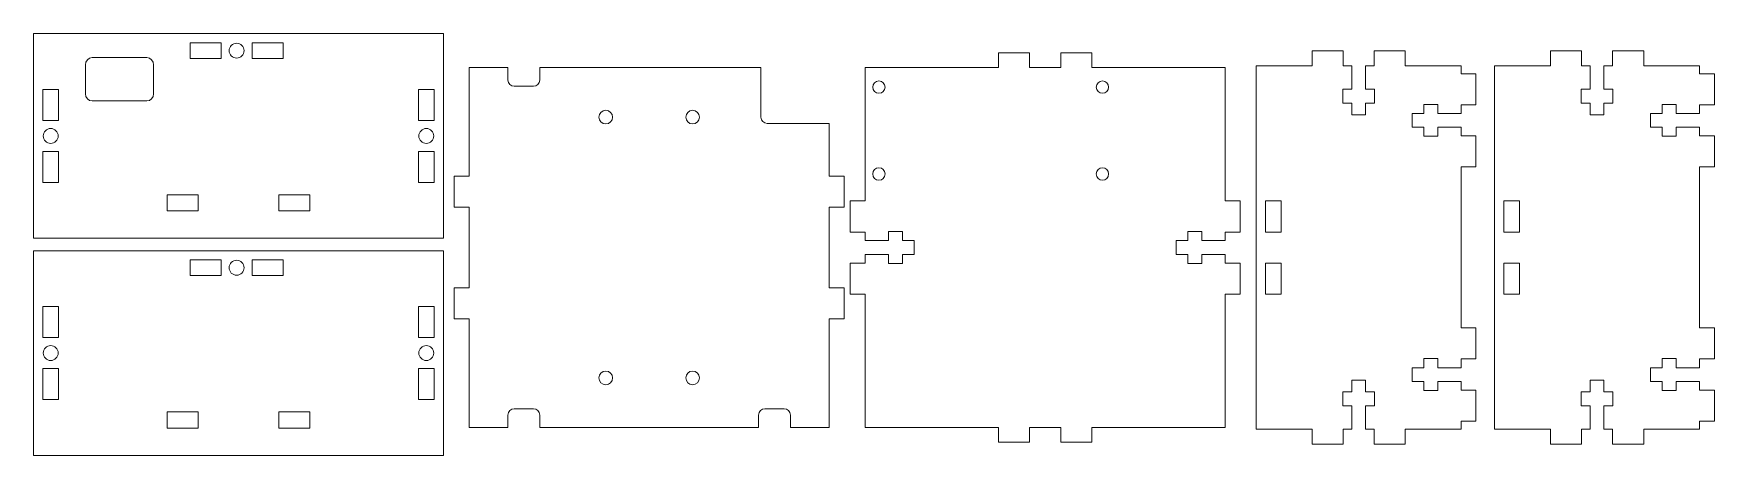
# Model space of a CAD drawing. Header units: inches. Extents: x 53 to 397, y 42 to 129.
import ezdxf

# ---------------------------------------------------------------- set-up
doc = ezdxf.new("R2010")
doc.units = ezdxf.units.IN
doc.header["$MEASUREMENT"] = 0
doc.layers.add('svg246', color=7, linetype='Continuous')

# ---------------------------------------------------------------- blocks, each defined once
blk = doc.blocks.new('block 6')
at = {"layer": 'svg246', "lineweight": 0}
for points in [[(345.43, 61.99), (348.47, 61.99), (348.47, 68.34), (345.43, 68.34)], [(345.43, 49.29), (348.47, 49.29), (348.47, 55.64), (345.43, 55.64)]]:
    blk.add_lwpolyline(points, dxfattribs=at)
blk = doc.blocks.new('block 5')
at = {"layer": 'svg246', "lineweight": 0}
for points in [[(345.43, 60.21), (340.65, 60.21), (340.65, 62.06), (337.79, 62.06), (337.79, 60.21), (335.4, 60.21), (335.4, 57.41), (337.79, 57.41), (337.79, 55.56), (340.65, 55.56), (340.65, 57.41), (345.43, 57.41)], [(345.43, 61.99), (345.43, 60.21)], [(345.43, 57.41), (345.43, 55.64)]]:
    blk.add_lwpolyline(points, dxfattribs=at)
at = {"layer": 'svg246'}
blk.add_blockref('block 6', (0, 0), dxfattribs=at)
blk = doc.blocks.new('block 8')
at = {"layer": 'svg246', "lineweight": 0}
for points in [[(345.43, 114), (348.47, 114), (348.47, 120.35), (345.43, 120.35)], [(345.43, 101.3), (348.47, 101.3), (348.47, 107.65), (345.43, 107.65)]]:
    blk.add_lwpolyline(points, dxfattribs=at)
blk = doc.blocks.new('block 7')
at = {"layer": 'svg246', "lineweight": 0}
for points in [[(345.43, 112.23), (340.65, 112.23), (340.65, 114.08), (337.79, 114.08), (337.79, 112.23), (335.4, 112.23), (335.4, 109.43), (337.79, 109.43), (337.79, 107.58), (340.65, 107.58), (340.65, 109.43), (345.43, 109.43)], [(345.43, 114), (345.43, 112.23)], [(345.43, 109.43), (345.43, 107.65)]]:
    blk.add_lwpolyline(points, dxfattribs=at)
at = {"layer": 'svg246'}
blk.add_blockref('block 8', (0, 0), dxfattribs=at)
blk = doc.blocks.new('block 10')
at = {"layer": 'svg246', "lineweight": 0}
for points in [[(314.94, 47.61), (314.94, 44.57), (321.3, 44.57), (321.3, 47.61)], [(327.66, 47.61), (327.66, 44.57), (334.02, 44.57), (334.02, 47.61)]]:
    blk.add_lwpolyline(points, dxfattribs=at)
blk = doc.blocks.new('block 9')
at = {"layer": 'svg246', "lineweight": 0}
for points in [[(325.88, 47.61), (325.88, 52.39), (327.74, 52.39), (327.74, 55.26), (325.88, 55.26), (325.88, 57.65), (323.08, 57.65), (323.08, 55.26), (321.23, 55.26), (321.23, 52.39), (323.08, 52.39), (323.08, 47.61)], [(323.08, 47.61), (321.3, 47.61)], [(327.66, 47.61), (325.88, 47.61)]]:
    blk.add_lwpolyline(points, dxfattribs=at)
at = {"layer": 'svg246'}
blk.add_blockref('block 10', (0, 0), dxfattribs=at)
blk = doc.blocks.new('block 13')
at = {"layer": 'svg246', "lineweight": 0}
for points in [[(321.3, 122.02), (321.3, 125.05), (314.94, 125.05), (314.94, 122.02)], [(334.02, 122.02), (334.02, 125.05), (327.66, 125.05), (327.66, 122.02)]]:
    blk.add_lwpolyline(points, dxfattribs=at)
blk = doc.blocks.new('block 12')
at = {"layer": 'svg246', "lineweight": 0}
for points in [[(323.08, 122.02), (323.08, 117.24), (321.23, 117.24), (321.23, 114.37), (323.08, 114.37), (323.08, 111.98), (325.88, 111.98), (325.88, 114.37), (327.73, 114.37), (327.73, 117.24), (325.88, 117.24), (325.88, 122.02)], [(321.3, 122.02), (323.08, 122.02)], [(325.88, 122.02), (327.66, 122.02)]]:
    blk.add_lwpolyline(points, dxfattribs=at)
at = {"layer": 'svg246'}
blk.add_blockref('block 13', (0, 0), dxfattribs=at)
blk = doc.blocks.new('block 11')
at = {"layer": 'svg246', "lineweight": 0}
for points in [[(314.94, 122.02), (303.52, 122.02)], [(323.08, 122.02), (321.3, 122.02)], [(327.66, 122.02), (325.88, 122.02)], [(345.43, 122.02), (334.02, 122.02)]]:
    blk.add_lwpolyline(points, dxfattribs=at)
at = {"layer": 'svg246'}
blk.add_blockref('block 12', (0, 0), dxfattribs=at)
blk = doc.blocks.new('block 4')
at = {"layer": 'svg246', "lineweight": 0}
for points in [[(303.52, 122.02), (303.52, 47.61)], [(345.43, 120.35), (345.43, 122.02)], [(345.43, 68.34), (345.43, 101.3)], [(345.43, 47.61), (345.43, 49.29)], [(303.52, 47.61), (314.94, 47.61)], [(321.3, 47.61), (323.08, 47.61)], [(325.88, 47.61), (327.66, 47.61)], [(334.02, 47.61), (345.43, 47.61)]]:
    blk.add_lwpolyline(points, dxfattribs=at)
at = {"layer": 'svg246'}
for name in ['block 11', 'block 7', 'block 5', 'block 9']:
    blk.add_blockref(name, (0, 0), dxfattribs=at)
blk = doc.blocks.new('block 15')
at = {"layer": 'svg246', "lineweight": 0}
for points in [[(305.43, 94.34), (308.6, 94.34), (308.6, 87.99), (305.43, 87.99)], [(305.43, 81.64), (308.6, 81.64), (308.6, 75.29), (305.43, 75.29)]]:
    blk.add_lwpolyline(points, dxfattribs=at)
blk = doc.blocks.new('block 14')
at = {"layer": 'svg246', "lineweight": 0}
for points in [[(305.43, 94.34), (305.43, 87.99)], [(305.43, 81.64), (305.43, 75.29)]]:
    blk.add_lwpolyline(points, dxfattribs=at)
at = {"layer": 'svg246'}
blk.add_blockref('block 15', (0, 0), dxfattribs=at)
blk = doc.blocks.new('block 3')
at = {"layer": 'svg246'}
for name in ['block 4', 'block 14']:
    blk.add_blockref(name, (0, 0), dxfattribs=at)
blk = doc.blocks.new('block 19')
at = {"layer": 'svg246', "lineweight": 0}
for points in [[(394.2, 61.99), (397.24, 61.99), (397.24, 68.34), (394.2, 68.34)], [(394.2, 49.29), (397.24, 49.29), (397.24, 55.64), (394.2, 55.64)]]:
    blk.add_lwpolyline(points, dxfattribs=at)
blk = doc.blocks.new('block 18')
at = {"layer": 'svg246', "lineweight": 0}
for points in [[(394.2, 60.21), (389.42, 60.21), (389.42, 62.06), (386.55, 62.06), (386.55, 60.21), (384.16, 60.21), (384.16, 57.41), (386.55, 57.41), (386.55, 55.56), (389.42, 55.56), (389.42, 57.41), (394.2, 57.41)], [(394.2, 61.99), (394.2, 60.21)], [(394.2, 57.41), (394.2, 55.64)]]:
    blk.add_lwpolyline(points, dxfattribs=at)
at = {"layer": 'svg246'}
blk.add_blockref('block 19', (0, 0), dxfattribs=at)
blk = doc.blocks.new('block 21')
at = {"layer": 'svg246', "lineweight": 0}
for points in [[(394.2, 114), (397.24, 114), (397.24, 120.35), (394.2, 120.35)], [(394.2, 101.3), (397.24, 101.3), (397.24, 107.65), (394.2, 107.65)]]:
    blk.add_lwpolyline(points, dxfattribs=at)
blk = doc.blocks.new('block 20')
at = {"layer": 'svg246', "lineweight": 0}
for points in [[(394.2, 112.23), (389.42, 112.23), (389.42, 114.08), (386.55, 114.08), (386.55, 112.23), (384.16, 112.23), (384.16, 109.43), (386.55, 109.43), (386.55, 107.58), (389.42, 107.58), (389.42, 109.43), (394.2, 109.43)], [(394.2, 114), (394.2, 112.23)], [(394.2, 109.43), (394.2, 107.65)]]:
    blk.add_lwpolyline(points, dxfattribs=at)
at = {"layer": 'svg246'}
blk.add_blockref('block 21', (0, 0), dxfattribs=at)
blk = doc.blocks.new('block 23')
at = {"layer": 'svg246', "lineweight": 0}
for points in [[(363.71, 47.61), (363.71, 44.57), (370.07, 44.57), (370.07, 47.61)], [(376.43, 47.61), (376.43, 44.57), (382.79, 44.57), (382.79, 47.61)]]:
    blk.add_lwpolyline(points, dxfattribs=at)
blk = doc.blocks.new('block 22')
at = {"layer": 'svg246', "lineweight": 0}
for points in [[(374.65, 47.61), (374.65, 52.39), (376.5, 52.39), (376.5, 55.26), (374.65, 55.26), (374.65, 57.65), (371.85, 57.65), (371.85, 55.26), (369.99, 55.26), (369.99, 52.39), (371.85, 52.39), (371.85, 47.61)], [(371.85, 47.61), (370.07, 47.61)], [(376.43, 47.61), (374.65, 47.61)]]:
    blk.add_lwpolyline(points, dxfattribs=at)
at = {"layer": 'svg246'}
blk.add_blockref('block 23', (0, 0), dxfattribs=at)
blk = doc.blocks.new('block 26')
at = {"layer": 'svg246', "lineweight": 0}
for points in [[(370.07, 122.02), (370.07, 125.05), (363.71, 125.05), (363.71, 122.02)], [(382.79, 122.02), (382.79, 125.05), (376.43, 125.05), (376.43, 122.02)]]:
    blk.add_lwpolyline(points, dxfattribs=at)
blk = doc.blocks.new('block 25')
at = {"layer": 'svg246', "lineweight": 0}
for points in [[(371.85, 122.02), (371.85, 117.24), (369.99, 117.24), (369.99, 114.37), (371.85, 114.37), (371.85, 111.98), (374.65, 111.98), (374.65, 114.37), (376.5, 114.37), (376.5, 117.24), (374.65, 117.24), (374.65, 122.02)], [(370.07, 122.02), (371.85, 122.02)], [(374.65, 122.02), (376.43, 122.02)]]:
    blk.add_lwpolyline(points, dxfattribs=at)
at = {"layer": 'svg246'}
blk.add_blockref('block 26', (0, 0), dxfattribs=at)
blk = doc.blocks.new('block 24')
at = {"layer": 'svg246', "lineweight": 0}
for points in [[(363.71, 122.02), (352.29, 122.02)], [(371.85, 122.02), (370.07, 122.02)], [(376.43, 122.02), (374.65, 122.02)], [(394.2, 122.02), (382.78, 122.02)]]:
    blk.add_lwpolyline(points, dxfattribs=at)
at = {"layer": 'svg246'}
blk.add_blockref('block 25', (0, 0), dxfattribs=at)
blk = doc.blocks.new('block 17')
at = {"layer": 'svg246', "lineweight": 0}
for points in [[(352.29, 122.02), (352.29, 47.61)], [(394.2, 120.35), (394.2, 122.02)], [(394.2, 68.34), (394.2, 101.3)], [(394.2, 47.61), (394.2, 49.29)], [(352.29, 47.61), (363.71, 47.61)], [(370.07, 47.61), (371.85, 47.61)], [(374.65, 47.61), (376.43, 47.61)], [(382.79, 47.61), (394.2, 47.61)]]:
    blk.add_lwpolyline(points, dxfattribs=at)
at = {"layer": 'svg246'}
for name in ['block 24', 'block 20', 'block 18', 'block 22']:
    blk.add_blockref(name, (0, 0), dxfattribs=at)
blk = doc.blocks.new('block 28')
at = {"layer": 'svg246', "lineweight": 0}
for points in [[(354.2, 94.34), (357.37, 94.34), (357.37, 87.99), (354.2, 87.99)], [(354.2, 81.64), (357.37, 81.64), (357.37, 75.29), (354.2, 75.29)]]:
    blk.add_lwpolyline(points, dxfattribs=at)
blk = doc.blocks.new('block 27')
at = {"layer": 'svg246', "lineweight": 0}
for points in [[(354.2, 94.34), (354.2, 87.99)], [(354.2, 81.64), (354.2, 75.29)]]:
    blk.add_lwpolyline(points, dxfattribs=at)
at = {"layer": 'svg246'}
blk.add_blockref('block 28', (0, 0), dxfattribs=at)
blk = doc.blocks.new('block 16')
at = {"layer": 'svg246'}
for name in ['block 17', 'block 27']:
    blk.add_blockref(name, (0, 0), dxfattribs=at)
blk = doc.blocks.new('block 29')
at = {"layer": 'svg246', "lineweight": 0}
for points in [[(223.52, 94.35), (220.48, 94.35), (220.48, 87.99), (223.52, 87.99)], [(223.52, 81.63), (220.48, 81.63), (220.48, 75.28), (223.52, 75.28)]]:
    blk.add_lwpolyline(points, dxfattribs=at)
blk = doc.blocks.new('block 30')
at = {"layer": 'svg246', "lineweight": 0}
for points in [[(297.17, 94.35), (300.21, 94.35), (300.21, 87.99), (297.17, 87.99)], [(297.17, 81.63), (300.21, 81.63), (300.21, 75.28), (297.17, 75.28)]]:
    blk.add_lwpolyline(points, dxfattribs=at)
blk = doc.blocks.new('block 33')
at = {"layer": 'svg246', "lineweight": 0}
for points in [[(170.45, 112.9), (171.23, 112.9), (171.85, 112.27), (171.85, 111.5), (171.85, 110.73), (171.23, 110.11), (170.45, 110.11), (169.68, 110.11), (169.06, 110.73), (169.06, 111.5), (169.06, 112.27), (169.68, 112.9), (170.45, 112.9)], [(188.23, 112.9), (189.01, 112.9), (189.63, 112.27), (189.63, 111.5), (189.63, 110.73), (189.01, 110.11), (188.23, 110.11), (187.46, 110.11), (186.84, 110.73), (186.84, 111.5), (186.84, 112.27), (187.46, 112.9), (188.23, 112.9)], [(170.45, 59.52), (171.23, 59.52), (171.85, 58.9), (171.85, 58.12), (171.85, 57.35), (171.23, 56.73), (170.45, 56.73), (169.68, 56.73), (169.06, 57.35), (169.06, 58.12), (169.06, 58.9), (169.68, 59.52), (170.45, 59.52)], [(188.23, 59.52), (189.01, 59.52), (189.63, 58.9), (189.63, 58.12), (189.63, 57.35), (189.01, 56.73), (188.23, 56.73), (187.46, 56.73), (186.84, 57.35), (186.84, 58.12), (186.84, 58.9), (187.46, 59.52), (188.23, 59.52)]]:
    blk.add_open_spline(points, degree=3, knots=[0, 0, 0, 0, 1, 1, 1, 2, 2, 2, 3, 3, 3, 4, 4, 4, 4], dxfattribs=at)
blk = doc.blocks.new('block 32')
at = {"layer": 'svg246', "lineweight": 0}
for points in [[(150.46, 121.64), (142.51, 121.64), (142.51, 99.43)], [(150.46, 121.64), (150.46, 120.37)], [(202.2, 121.64), (156.96, 121.64)], [(156.96, 121.64), (156.96, 119.74)], [(216.17, 99.43), (216.17, 110.21)], [(142.51, 99.43), (139.48, 99.43), (139.48, 93.07), (142.51, 93.07), (142.51, 76.55)], [(216.17, 99.43), (219.21, 99.43), (219.21, 93.07), (216.17, 93.07)], [(216.17, 93.07), (216.17, 76.55)], [(142.51, 76.55), (139.48, 76.55), (139.48, 70.2), (142.51, 70.2)], [(216.17, 76.55), (219.21, 76.55), (219.21, 70.2), (216.17, 70.2)], [(142.51, 70.2), (142.51, 47.98), (150.46, 47.98)], [(208.22, 47.98), (216.17, 47.98), (216.17, 70.2)], [(150.46, 47.98), (150.46, 49.89)], [(156.96, 47.98), (156.96, 49.25)], [(201.72, 47.98), (201.72, 49.89)], [(208.22, 47.98), (208.22, 49.25)], [(156.96, 47.98), (201.72, 47.98)]]:
    blk.add_lwpolyline(points, dxfattribs=at)
for points, knots in [([(150.46, 120.37), (150.46, 120.37), (150.46, 119.73), (150.46, 119.73), (150.46, 119.73), (150.46, 119.1), (150.46, 119.1), (150.46, 118.4), (151.04, 117.83), (151.73, 117.83), (151.73, 117.83), (155.69, 117.83), (155.69, 117.83), (156.39, 117.83), (156.96, 118.4), (156.96, 119.1), (156.96, 119.1), (156.96, 119.74), (156.96, 119.74)], [0, 0, 0, 0, 1, 1, 1, 2, 2, 2, 3, 3, 3, 4, 4, 4, 5, 5, 5, 6, 6, 6, 6]), ([(202.2, 121.64), (202.2, 121.64), (202.2, 111.48), (202.2, 111.48), (202.2, 110.78), (202.77, 110.21), (203.47, 110.21), (203.47, 110.21), (213.63, 110.21), (213.63, 110.21), (213.63, 110.21), (216.17, 110.21), (216.17, 110.21)], [0, 0, 0, 0, 1, 1, 1, 2, 2, 2, 3, 3, 3, 4, 4, 4, 4]), ([(156.96, 49.25), (156.96, 49.25), (156.96, 49.9), (156.96, 49.9), (156.96, 49.9), (156.96, 50.52), (156.96, 50.52), (156.96, 51.22), (156.39, 51.79), (155.69, 51.79), (155.69, 51.79), (151.73, 51.79), (151.73, 51.79), (151.04, 51.79), (150.46, 51.22), (150.46, 50.52), (150.46, 50.52), (150.46, 49.89), (150.46, 49.89)], [0, 0, 0, 0, 1, 1, 1, 2, 2, 2, 3, 3, 3, 4, 4, 4, 5, 5, 5, 6, 6, 6, 6]), ([(208.22, 49.25), (208.22, 49.25), (208.22, 49.9), (208.22, 49.9), (208.22, 49.9), (208.22, 50.52), (208.22, 50.52), (208.22, 51.22), (207.65, 51.79), (206.95, 51.79), (206.95, 51.79), (202.99, 51.79), (202.99, 51.79), (202.29, 51.79), (201.72, 51.22), (201.72, 50.52), (201.72, 50.52), (201.72, 49.89), (201.72, 49.89)], [0, 0, 0, 0, 1, 1, 1, 2, 2, 2, 3, 3, 3, 4, 4, 4, 5, 5, 5, 6, 6, 6, 6])]:
    blk.add_open_spline(points, degree=3, knots=knots, dxfattribs=at)
at = {"layer": 'svg246'}
blk.add_blockref('block 33', (0, 0), dxfattribs=at)
blk = doc.blocks.new('block 31')
at = {"layer": 'svg246'}
blk.add_blockref('block 32', (0, 0), dxfattribs=at)
blk = doc.blocks.new('block 37')
at = {"layer": 'svg246', "lineweight": 0}
for points in [[(58.5, 66.38), (55.32, 66.38), (55.32, 72.73), (58.5, 72.73)], [(58.5, 53.68), (55.32, 53.68), (55.32, 60.03), (58.5, 60.03)]]:
    blk.add_lwpolyline(points, dxfattribs=at)
blk = doc.blocks.new('block 36')
at = {"layer": 'svg246', "lineweight": 0}
for points in [[(58.5, 66.38), (58.5, 72.73)], [(58.5, 53.68), (58.5, 60.03)]]:
    blk.add_lwpolyline(points, dxfattribs=at)
at = {"layer": 'svg246'}
blk.add_blockref('block 37', (0, 0), dxfattribs=at)
blk = doc.blocks.new('block 35')
at = {"layer": 'svg246', "lineweight": 0}
blk.add_open_spline([(56.91, 61.68), (56.07, 61.68), (55.39, 62.36), (55.39, 63.21), (55.39, 64.05), (56.07, 64.73), (56.91, 64.73), (57.75, 64.73), (58.44, 64.05), (58.44, 63.21), (58.44, 62.36), (57.75, 61.68), (56.91, 61.68)], degree=3, knots=[0, 0, 0, 0, 1, 1, 1, 2, 2, 2, 3, 3, 3, 4, 4, 4, 4], dxfattribs=at)
at = {"layer": 'svg246'}
blk.add_blockref('block 36', (0, 0), dxfattribs=at)
blk = doc.blocks.new('block 40')
at = {"layer": 'svg246', "lineweight": 0}
for points in [[(135.33, 66.38), (132.16, 66.38), (132.16, 72.73), (135.33, 72.73)], [(135.33, 53.68), (132.16, 53.68), (132.16, 60.03), (135.33, 60.03)]]:
    blk.add_lwpolyline(points, dxfattribs=at)
blk = doc.blocks.new('block 39')
at = {"layer": 'svg246', "lineweight": 0}
for points in [[(135.33, 66.38), (135.33, 72.73)], [(135.33, 53.68), (135.33, 60.03)]]:
    blk.add_lwpolyline(points, dxfattribs=at)
at = {"layer": 'svg246'}
blk.add_blockref('block 40', (0, 0), dxfattribs=at)
blk = doc.blocks.new('block 38')
at = {"layer": 'svg246', "lineweight": 0}
blk.add_open_spline([(133.75, 61.68), (132.91, 61.68), (132.22, 62.36), (132.22, 63.21), (132.22, 64.05), (132.91, 64.73), (133.75, 64.73), (134.59, 64.73), (135.27, 64.05), (135.27, 63.21), (135.27, 62.36), (134.59, 61.68), (133.75, 61.68)], degree=3, knots=[0, 0, 0, 0, 1, 1, 1, 2, 2, 2, 3, 3, 3, 4, 4, 4, 4], dxfattribs=at)
at = {"layer": 'svg246'}
blk.add_blockref('block 39', (0, 0), dxfattribs=at)
blk = doc.blocks.new('block 43')
at = {"layer": 'svg246', "lineweight": 0}
for points in [[(91.76, 82.26), (91.76, 79.08), (85.41, 79.08), (85.41, 82.26)], [(104.46, 82.26), (104.46, 79.08), (98.11, 79.08), (98.11, 82.26)]]:
    blk.add_lwpolyline(points, dxfattribs=at)
blk = doc.blocks.new('block 42')
at = {"layer": 'svg246', "lineweight": 0}
for points in [[(91.76, 82.26), (85.41, 82.26)], [(104.46, 82.26), (98.11, 82.26)]]:
    blk.add_lwpolyline(points, dxfattribs=at)
at = {"layer": 'svg246'}
blk.add_blockref('block 43', (0, 0), dxfattribs=at)
blk = doc.blocks.new('block 41')
at = {"layer": 'svg246', "lineweight": 0}
blk.add_open_spline([(96.46, 80.67), (96.46, 79.83), (95.78, 79.14), (94.94, 79.14), (94.1, 79.14), (93.41, 79.83), (93.41, 80.67), (93.41, 81.51), (94.1, 82.19), (94.94, 82.19), (95.78, 82.19), (96.46, 81.51), (96.46, 80.67)], degree=3, knots=[0, 0, 0, 0, 1, 1, 1, 2, 2, 2, 3, 3, 3, 4, 4, 4, 4], dxfattribs=at)
at = {"layer": 'svg246'}
blk.add_blockref('block 42', (0, 0), dxfattribs=at)
blk = doc.blocks.new('block 34')
at = {"layer": 'svg246', "lineweight": 0}
for points in [[(137.24, 42.25), (137.24, 84.16), (53.42, 84.16), (53.42, 42.25)], [(87.07, 51.14), (87.07, 47.84), (80.72, 47.84), (80.72, 51.14)], [(87.07, 51.14), (80.72, 51.14)], [(109.93, 51.14), (109.93, 47.84), (103.58, 47.84), (103.58, 51.14)], [(109.93, 51.14), (103.58, 51.14)], [(137.24, 42.25), (53.42, 42.25)]]:
    blk.add_lwpolyline(points, dxfattribs=at)
at = {"layer": 'svg246'}
for name in ['block 41', 'block 35', 'block 38']:
    blk.add_blockref(name, (0, 0), dxfattribs=at)
blk = doc.blocks.new('block 47')
at = {"layer": 'svg246', "lineweight": 0}
for points in [[(58.5, 110.83), (55.32, 110.83), (55.32, 117.18), (58.5, 117.18)], [(58.5, 98.13), (55.32, 98.13), (55.32, 104.48), (58.5, 104.48)]]:
    blk.add_lwpolyline(points, dxfattribs=at)
blk = doc.blocks.new('block 46')
at = {"layer": 'svg246', "lineweight": 0}
for points in [[(58.5, 110.83), (58.5, 117.18)], [(58.5, 98.13), (58.5, 104.48)]]:
    blk.add_lwpolyline(points, dxfattribs=at)
at = {"layer": 'svg246'}
blk.add_blockref('block 47', (0, 0), dxfattribs=at)
blk = doc.blocks.new('block 45')
at = {"layer": 'svg246', "lineweight": 0}
blk.add_open_spline([(56.91, 109.18), (57.75, 109.18), (58.44, 108.5), (58.44, 107.66), (58.44, 106.81), (57.75, 106.13), (56.91, 106.13), (56.07, 106.13), (55.39, 106.81), (55.39, 107.66), (55.39, 108.5), (56.07, 109.18), (56.91, 109.18)], degree=3, knots=[0, 0, 0, 0, 1, 1, 1, 2, 2, 2, 3, 3, 3, 4, 4, 4, 4], dxfattribs=at)
at = {"layer": 'svg246'}
blk.add_blockref('block 46', (0, 0), dxfattribs=at)
blk = doc.blocks.new('block 50')
at = {"layer": 'svg246', "lineweight": 0}
for points in [[(135.33, 110.83), (132.16, 110.83), (132.16, 117.18), (135.33, 117.18)], [(135.33, 98.13), (132.16, 98.13), (132.16, 104.48), (135.33, 104.48)]]:
    blk.add_lwpolyline(points, dxfattribs=at)
blk = doc.blocks.new('block 49')
at = {"layer": 'svg246', "lineweight": 0}
for points in [[(135.33, 110.83), (135.33, 117.18)], [(135.33, 98.13), (135.33, 104.48)]]:
    blk.add_lwpolyline(points, dxfattribs=at)
at = {"layer": 'svg246'}
blk.add_blockref('block 50', (0, 0), dxfattribs=at)
blk = doc.blocks.new('block 48')
at = {"layer": 'svg246', "lineweight": 0}
blk.add_open_spline([(133.75, 109.18), (134.59, 109.18), (135.27, 108.5), (135.27, 107.66), (135.27, 106.81), (134.59, 106.13), (133.75, 106.13), (132.91, 106.13), (132.22, 106.81), (132.22, 107.66), (132.22, 108.5), (132.91, 109.18), (133.75, 109.18)], degree=3, knots=[0, 0, 0, 0, 1, 1, 1, 2, 2, 2, 3, 3, 3, 4, 4, 4, 4], dxfattribs=at)
at = {"layer": 'svg246'}
blk.add_blockref('block 49', (0, 0), dxfattribs=at)
blk = doc.blocks.new('block 53')
at = {"layer": 'svg246', "lineweight": 0}
for points in [[(91.76, 126.71), (91.76, 123.53), (85.41, 123.53), (85.41, 126.71)], [(104.46, 126.71), (104.46, 123.53), (98.11, 123.53), (98.11, 126.71)]]:
    blk.add_lwpolyline(points, dxfattribs=at)
blk = doc.blocks.new('block 52')
at = {"layer": 'svg246', "lineweight": 0}
for points in [[(91.76, 126.71), (85.41, 126.71)], [(104.46, 126.71), (98.11, 126.71)]]:
    blk.add_lwpolyline(points, dxfattribs=at)
at = {"layer": 'svg246'}
blk.add_blockref('block 53', (0, 0), dxfattribs=at)
blk = doc.blocks.new('block 51')
at = {"layer": 'svg246', "lineweight": 0}
blk.add_open_spline([(96.46, 125.12), (96.46, 124.28), (95.78, 123.59), (94.94, 123.59), (94.1, 123.59), (93.41, 124.28), (93.41, 125.12), (93.41, 125.96), (94.1, 126.64), (94.94, 126.64), (95.78, 126.64), (96.46, 125.96), (96.46, 125.12)], degree=3, knots=[0, 0, 0, 0, 1, 1, 1, 2, 2, 2, 3, 3, 3, 4, 4, 4, 4], dxfattribs=at)
at = {"layer": 'svg246'}
blk.add_blockref('block 52', (0, 0), dxfattribs=at)
blk = doc.blocks.new('block 44')
at = {"layer": 'svg246', "lineweight": 0}
for points in [[(137.24, 86.7), (137.24, 128.61), (53.42, 128.61), (53.42, 86.7)], [(87.07, 95.59), (87.07, 92.29), (80.72, 92.29), (80.72, 95.59)], [(87.07, 95.59), (80.72, 95.59)], [(109.93, 95.59), (109.93, 92.29), (103.58, 92.29), (103.58, 95.59)], [(109.93, 95.59), (103.58, 95.59)], [(137.24, 86.7), (53.42, 86.7)]]:
    blk.add_lwpolyline(points, dxfattribs=at)
blk.add_open_spline([(64, 116.29), (64, 116.29), (64, 122.21), (64, 122.21), (64, 123.03), (64.63, 123.7), (65.4, 123.7), (65.4, 123.7), (76.57, 123.7), (76.57, 123.7), (77.34, 123.7), (77.97, 123.03), (77.97, 122.21), (77.97, 122.21), (77.97, 116.29), (77.97, 116.29), (77.97, 115.47), (77.34, 114.81), (76.57, 114.81), (76.57, 114.81), (65.4, 114.81), (65.4, 114.81), (64.63, 114.81), (64, 115.47), (64, 116.29)], degree=3, knots=[0, 0, 0, 0, 1, 1, 1, 2, 2, 2, 3, 3, 3, 4, 4, 4, 5, 5, 5, 6, 6, 6, 7, 7, 7, 8, 8, 8, 8], dxfattribs=at)
at = {"layer": 'svg246'}
for name in ['block 51', 'block 45', 'block 48']:
    blk.add_blockref(name, (0, 0), dxfattribs=at)

msp = doc.modelspace()

# ---------------------------------------------------------------- linework, layer by layer
at = {"layer": 'svg246', "lineweight": 0}
for points in [[(250.81, 121.64), (250.81, 124.68), (257.17, 124.68), (257.17, 121.64)], [(263.52, 121.64), (263.52, 124.68), (269.88, 124.68), (269.88, 121.64)], [(250.81, 121.64), (223.52, 121.64), (223.52, 94.35)], [(263.52, 121.64), (257.17, 121.64)], [(258.94, 121.64), (257.17, 121.64)], [(258.94, 121.64), (261.75, 121.64)], [(263.52, 121.64), (261.75, 121.64)], [(297.18, 94.35), (297.18, 121.64), (269.88, 121.64)], [(223.52, 83.41), (228.3, 83.41), (228.3, 81.56), (231.16, 81.56), (231.16, 83.41), (233.56, 83.41), (233.56, 86.22), (231.16, 86.22), (231.16, 88.07), (228.3, 88.07), (228.3, 86.22), (223.52, 86.22)], [(223.52, 87.99), (223.52, 86.22)], [(297.17, 83.41), (292.39, 83.41), (292.39, 81.56), (289.53, 81.56), (289.53, 83.41), (287.14, 83.41), (287.14, 86.22), (289.53, 86.22), (289.53, 88.07), (292.39, 88.07), (292.39, 86.22), (297.17, 86.22)], [(297.18, 86.22), (297.18, 87.99)], [(223.52, 83.41), (223.52, 81.63)], [(297.18, 81.63), (297.18, 83.41)], [(223.52, 75.28), (223.52, 47.98), (250.81, 47.98)], [(269.88, 47.98), (297.18, 47.98), (297.18, 75.28)], [(257.17, 47.98), (257.17, 44.95), (250.81, 44.95), (250.81, 47.98)], [(257.17, 47.98), (263.52, 47.98)], [(257.17, 47.98), (258.94, 47.98)], [(261.75, 47.98), (258.94, 47.98)], [(261.75, 47.98), (263.52, 47.98)], [(269.88, 47.98), (269.88, 44.95), (263.52, 44.95), (263.52, 47.98)]]:
    msp.add_lwpolyline(points, dxfattribs=at)
for points in [[(225.07, 117.65), (225.07, 118.35), (225.64, 118.92), (226.34, 118.92), (227.04, 118.92), (227.61, 118.35), (227.61, 117.65), (227.61, 116.95), (227.04, 116.38), (226.34, 116.38), (225.64, 116.38), (225.07, 116.95), (225.07, 117.65)], [(270.79, 117.65), (270.79, 118.35), (271.36, 118.92), (272.06, 118.92), (272.76, 118.92), (273.33, 118.35), (273.33, 117.65), (273.33, 116.95), (272.76, 116.38), (272.06, 116.38), (271.36, 116.38), (270.79, 116.95), (270.79, 117.65)], [(225.07, 99.87), (225.07, 100.57), (225.64, 101.14), (226.34, 101.14), (227.04, 101.14), (227.61, 100.57), (227.61, 99.87), (227.61, 99.17), (227.04, 98.6), (226.34, 98.6), (225.64, 98.6), (225.07, 99.17), (225.07, 99.87)], [(270.79, 99.87), (270.79, 100.57), (271.36, 101.14), (272.06, 101.14), (272.76, 101.14), (273.33, 100.57), (273.33, 99.87), (273.33, 99.17), (272.76, 98.6), (272.06, 98.6), (271.36, 98.6), (270.79, 99.17), (270.79, 99.87)]]:
    msp.add_open_spline(points, degree=3, knots=[0, 0, 0, 0, 1, 1, 1, 2, 2, 2, 3, 3, 3, 4, 4, 4, 4], dxfattribs=at)

# ---------------------------------------------------------------- block references
at = {"layer": 'svg246'}
for name in ['block 44', 'block 3', 'block 16', 'block 31', 'block 29', 'block 30', 'block 34']:
    msp.add_blockref(name, (0, 0), dxfattribs=at)

doc.saveas('drawing.dxf')
